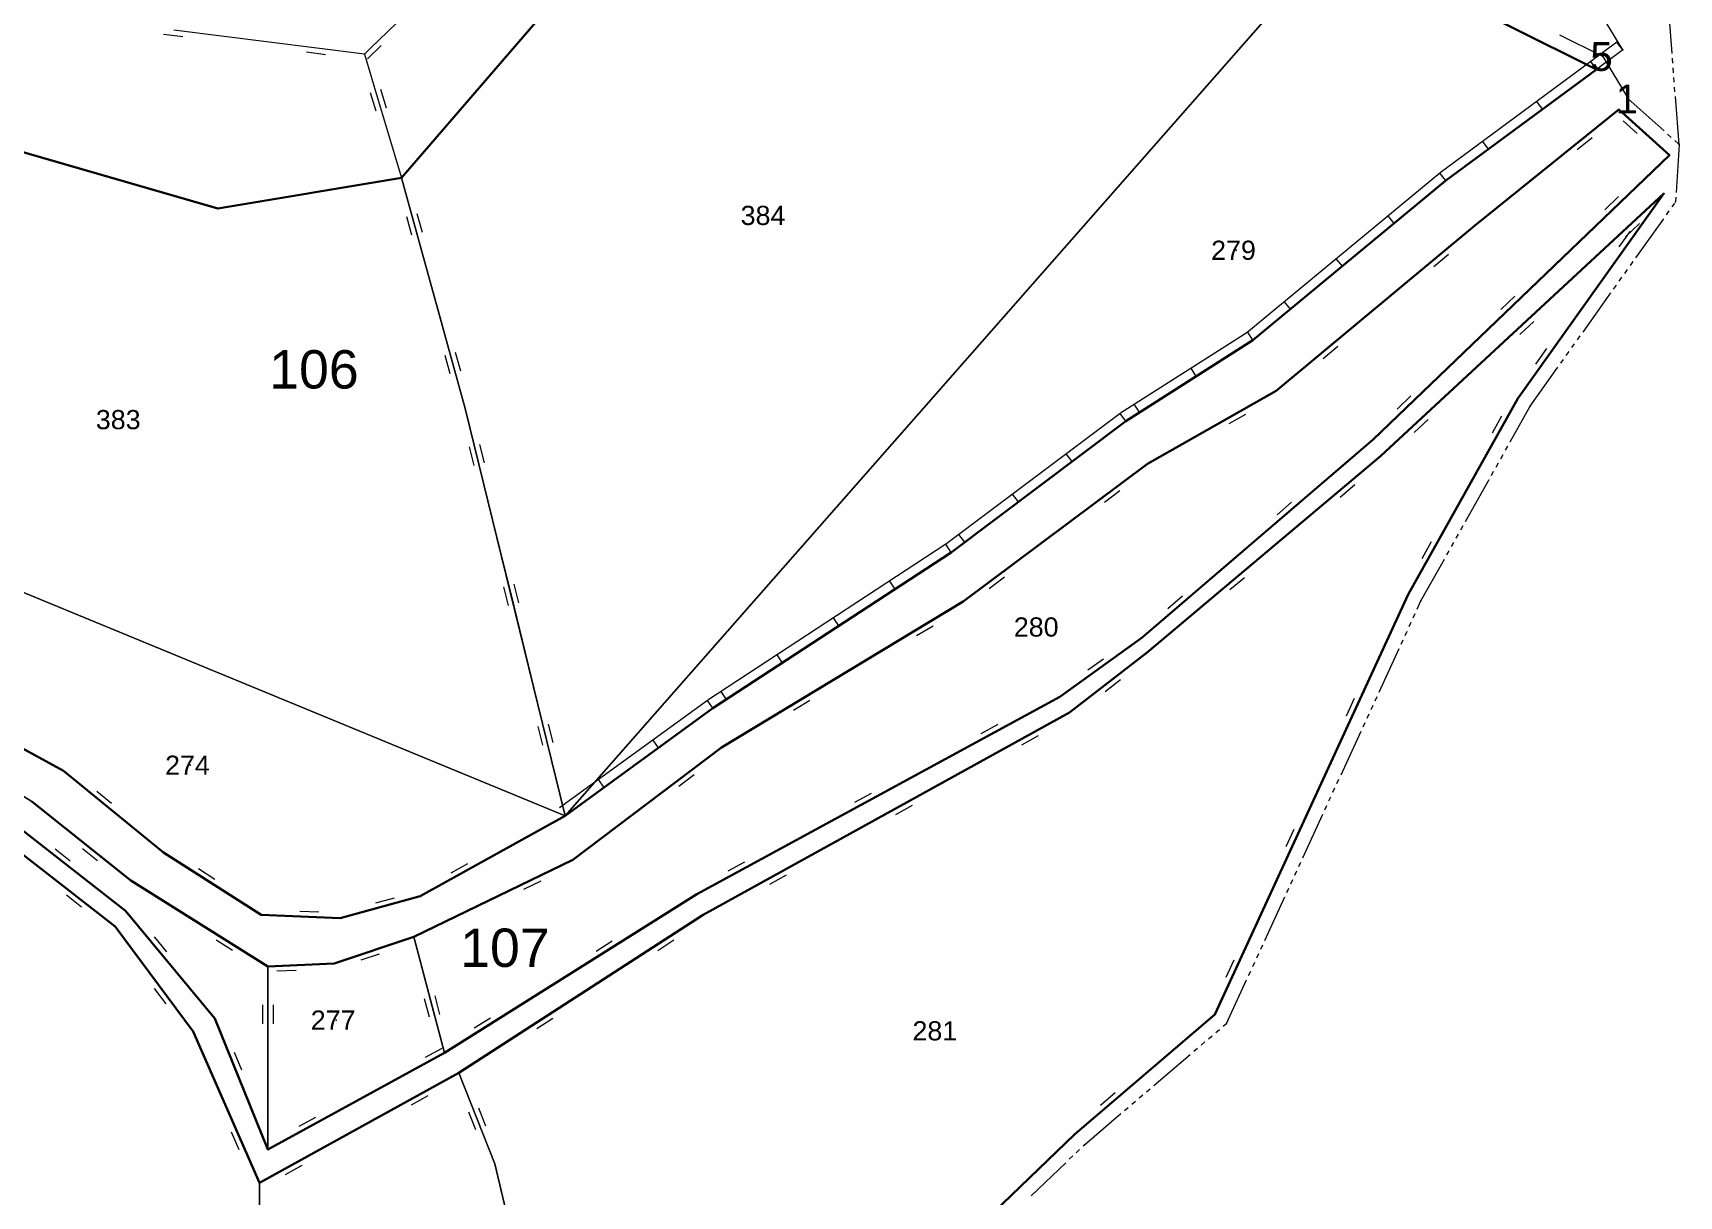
# Model space of a CAD drawing. Header units: millimetres. Extents: x 614452 to 616952, y 4151662 to 4153442.
# Drawn here: x 616042.6 to 616214.1, y 4152636.5 to 4152757.7 of the extents above; entities that cross this region are included whole.
import ezdxf
from ezdxf.xclip import XClip

# ---------------------------------------------------------------- set-up
doc = ezdxf.new("R2010")
doc.units = ezdxf.units.MM
doc.header["$XCLIPFRAME"] = 2
for name, color, linetype, lineweight in [('01_UYGALAN_TARAMA', 26, 'Continuous', 20), ('02_ADA_ALN_YENI', 7, 'Continuous', 30), ('02_ADA_NO_YENI', 18, 'Continuous', 0), ('03_PARSEL_ALN_ESKI', 18, 'Continuous', 0), ('03_PARSEL_ALN_YENI', 171, 'Continuous', 0), ('03_PARSEL_NO_ESKI', 5, 'Continuous', 0), ('06_DETAY_SNR_KROKI', 4, 'Continuous', 0), ('07_SNRTIP_GECERLI', 30, 'Continuous', 0), ('07_SNRTIP_SABIT', 18, 'Continuous', 0), ('NOKTA_DETAY_YENI', 171, 'Continuous', 0), ('NOKTA_PARSEL_ESKI', 6, 'Continuous', 0), ('NOKTA_PARSEL_YENI', 30, 'Continuous', 0)]:
    doc.layers.add(name, color=color, linetype=linetype, lineweight=lineweight)
doc.styles.get("Standard").update_dxf_attribs({"font": 'Arial'})

# ---------------------------------------------------------------- blocks, each defined once
blk = doc.blocks.new('fggg')
at = {"layer": '01_UYGALAN_TARAMA', "color": 252}
for p, q in [((616213.34, 4152755.56, 0.95), (616212.96, 4152760.55, 0.95)), ((616206.15, 4152755.26, 622.53), (616201.67, 4152757.49, 622.53)), ((616206.15, 4152755.26, 622.53), (616208.71, 4152750.97, 622.53)), ((616213.42, 4152754.57, 0.95), (616213.38, 4152755.07, 0.95)), ((616213.5, 4152753.57, 0.95), (616213.46, 4152754.07, 0.95)), ((616213.57, 4152752.57, 0.95), (616213.54, 4152753.07, 0.95)), ((616213.65, 4152751.58, 0.95), (616213.61, 4152752.07, 0.95)), ((616208.79, 4152750.84, 622.53), (616212.51, 4152747.5, 622.53)), ((616214.08, 4152746.09, 0.95), (616213.69, 4152751.08, 0.95)), ((616212.88, 4152747.17, 622.53), (616213.25, 4152746.83, 622.53)), ((616213.63, 4152746.5, 622.53), (616214, 4152746.16, 622.53)), ((616214.08, 4152746.09, 622.53), (616213.78, 4152741.1, 622.53)), ((616213.35, 4152739.59, 0.95), (616213.64, 4152739.99, 0.95)), ((616213.75, 4152740.6, 622.53), (616213.72, 4152740.11, 622.53)), ((616209.58, 4152734.29, 0.95), (616212.48, 4152738.36, 0.95)), ((616212.77, 4152738.77, 0.95), (616213.06, 4152739.18, 0.95)), ((616208.42, 4152732.66, 0.95), (616208.71, 4152733.07, 0.95)), ((616209, 4152733.48, 0.95), (616209.29, 4152733.88, 0.95)), ((616207.26, 4152731.03, 0.95), (616207.55, 4152731.44, 0.95)), ((616207.84, 4152731.85, 0.95), (616208.13, 4152732.25, 0.95)), ((616204.07, 4152726.55, 0.95), (616206.97, 4152730.63, 0.95)), ((616203.49, 4152725.74, 0.95), (616203.78, 4152726.15, 0.95)), ((616202.33, 4152724.11, 0.95), (616202.62, 4152724.52, 0.95)), ((616202.91, 4152724.92, 0.95), (616203.2, 4152725.33, 0.95)), ((616198.56, 4152718.82, 0.95), (616201.46, 4152722.89, 0.95)), ((616201.75, 4152723.29, 0.95), (616202.04, 4152723.7, 0.95)), ((616196.47, 4152715.09, 0.95), (616198.56, 4152718.82, 0.95)), ((616195.5, 4152713.35, 0.95), (616195.74, 4152713.79, 0.95)), ((616195.99, 4152714.22, 0.95), (616196.23, 4152714.66, 0.95)), ((616194.52, 4152711.6, 0.95), (616194.76, 4152712.04, 0.95)), ((616195.01, 4152712.48, 0.95), (616195.25, 4152712.91, 0.95)), ((616191.83, 4152706.81, 0.95), (616194.28, 4152711.17, 0.95)), ((616190.86, 4152705.06, 0.95), (616191.1, 4152705.5, 0.95)), ((616191.34, 4152705.93, 0.95), (616191.59, 4152706.37, 0.95)), ((616189.88, 4152703.32, 0.95), (616190.12, 4152703.75, 0.95)), ((616190.37, 4152704.19, 0.95), (616190.61, 4152704.62, 0.95)), ((616187.19, 4152698.52, 0.95), (616189.63, 4152702.88, 0.95)), ((616186.8, 4152697.66, 0.95), (616187.19, 4152698.52, 0.95)), ((616186.38, 4152696.76, 0.95), (616186.59, 4152697.21, 0.95)), ((616185.55, 4152694.94, 0.95), (616185.75, 4152695.39, 0.95)), ((616185.96, 4152695.85, 0.95), (616186.17, 4152696.3, 0.95)), ((616182.83, 4152689.03, 0.95), (616184.92, 4152693.58, 0.95)), ((616185.13, 4152694.03, 0.95), (616185.34, 4152694.48, 0.95)), ((616182.41, 4152688.13, 0.95), (616182.62, 4152688.58, 0.95)), ((616181.57, 4152686.31, 0.95), (616181.78, 4152686.76, 0.95)), ((616181.99, 4152687.22, 0.95), (616182.2, 4152687.67, 0.95)), ((616178.86, 4152680.4, 0.95), (616180.95, 4152684.95, 0.95)), ((616181.16, 4152685.4, 0.95), (616181.37, 4152685.85, 0.95)), ((616178.44, 4152679.49, 0.95), (616178.65, 4152679.95, 0.95)), ((616177.6, 4152677.68, 0.95), (616177.81, 4152678.13, 0.95)), ((616178.02, 4152678.59, 0.95), (616178.23, 4152679.04, 0.95)), ((616174.89, 4152671.77, 0.95), (616176.98, 4152676.32, 0.95)), ((616177.19, 4152676.77, 0.95), (616177.39, 4152677.22, 0.95)), ((616174.47, 4152670.86, 0.95), (616174.68, 4152671.32, 0.95)), ((616173.63, 4152669.05, 0.95), (616173.84, 4152669.5, 0.95)), ((616174.05, 4152669.96, 0.95), (616174.26, 4152670.41, 0.95)), ((616170.92, 4152663.14, 0.95), (616173.01, 4152667.69, 0.95)), ((616173.21, 4152668.14, 0.95), (616173.42, 4152668.59, 0.95)), ((616170.5, 4152662.23, 0.95), (616170.71, 4152662.69, 0.95)), ((616169.66, 4152660.42, 0.95), (616169.87, 4152660.87, 0.95)), ((616170.08, 4152661.33, 0.95), (616170.29, 4152661.78, 0.95)), ((616166.94, 4152654.51, 0.95), (616169.03, 4152659.05, 0.95)), ((616169.24, 4152659.51, 0.95), (616169.45, 4152659.96, 0.95)), ((616165.81, 4152653.55, 0.95), (616166.19, 4152653.87, 0.95)), ((616166.57, 4152654.2, 0.95), (616166.94, 4152654.51, 0.95)), ((616163.53, 4152651.6, 0.95), (616163.91, 4152651.92, 0.95)), ((616164.29, 4152652.25, 0.95), (616164.67, 4152652.57, 0.95)), ((616165.05, 4152652.9, 0.95), (616165.43, 4152653.22, 0.95)), ((616159.35, 4152648.03, 0.95), (616163.15, 4152651.27, 0.95)), ((616157.83, 4152646.73, 0.95), (616158.21, 4152647.05, 0.95)), ((616158.59, 4152647.38, 0.95), (616158.97, 4152647.7, 0.95)), ((616152.13, 4152641.86, 0.95), (616155.93, 4152645.1, 0.95)), ((616156.31, 4152645.43, 0.95), (616156.69, 4152645.75, 0.95)), ((616157.07, 4152646.08, 0.95), (616157.45, 4152646.4, 0.95)), ((616151.99, 4152641.73, 0.95), (616152.13, 4152641.86, 0.95)), ((616146.6, 4152636.52, 0.95), (616150.19, 4152639.99, 0.95)), ((616150.55, 4152640.34, 0.95), (616150.91, 4152640.69, 0.95)), ((616151.27, 4152641.03, 0.95), (616151.63, 4152641.38, 0.95))]:
    blk.add_line(p, q, dxfattribs=at)
for p in [(616206.15, 4152755.26, 383.78), (616208.79, 4152750.84, 623.7), (616208.79, 4152750.84, 623.7), (616214.08, 4152746.09, 622.48), (616214.08, 4152746.09, 622.53), (616214.08, 4152746.09, 622.48), (616213.72, 4152740.11, 622.48), (616213.72, 4152740.11, 622.48), (616198.56, 4152718.82, 622.66), (616198.56, 4152718.82, 622.66), (616187.19, 4152698.52, 621.24), (616187.19, 4152698.52, 621.24), (616166.94, 4152654.51, 621.04), (616166.94, 4152654.51, 621.04), (616152.13, 4152641.86, 620.93), (616152.13, 4152641.86, 620.93)]:
    blk.add_point(p, dxfattribs=at)
at = {"layer": '02_ADA_ALN_YENI', "color": 252}
blk.add_polyline3d([(616125.99, 4152794.83, 0), (616178.27, 4152767.48, 0), (616205.48, 4152753.92, 0), (616189.79, 4152742.33, 0), (616169.69, 4152725.69, 0), (616156.44, 4152717.27, 0), (616138.25, 4152703.59, 0), (616113.44, 4152687.34, 0), (616098.05, 4152676.15, 0), (616082.93, 4152667.76, 0), (616074.61, 4152665.46, 0), (616066.37, 4152665.81, 0), (616056.19, 4152672.3, 0), (616045.79, 4152680.81, 0), (616031.8, 4152688.47, 0), (616014.53, 4152700.69, 0), (616012.35, 4152702.31, 0), (616001.69, 4152710.22, 0), (615966.82, 4152727.59, 0), (615931.04, 4152781.04, 0), (615998.55, 4152757.72, 0), (616061.85, 4152739.42, 0), (616080.99, 4152742.61, 0), (616125.99, 4152794.83, 0)], close=True, dxfattribs=at)
for points in [[(616042.5, 4152677.63, 0), (616052.81, 4152669.4, 0), (616067.06, 4152660.45, 0), (616073.99, 4152660.74, 0), (616073.99, 4152660.74, 0), (616082.27, 4152663.54, 0), (616098.84, 4152671.56, 0), (616114.33, 4152683.26, 0), (616139.49, 4152698.46, 0), (616158.7, 4152712.83, 0), (616172.12, 4152720.42, 0), (616192.78, 4152737.62, 0), (616207.79, 4152749.73, 0), (616213.07, 4152744.98, 0), (616182.2, 4152715.34, 0), (616158.15, 4152694.71, 0), (616149.57, 4152688.53, 0), (616111.77, 4152667.98, 0), (616085.48, 4152651.43, 0), (616067.08, 4152641.36, 0), (616061.54, 4152655.01, 0), (616052.24, 4152666.23, 0), (616041.42, 4152674.7, 0)], [(616040.47, 4152672.93, 0), (616051.16, 4152664.61, 0), (616059.3, 4152653.67, 0), (616066.19, 4152637.89, 0), (616086.98, 4152649.36, 0), (616112.42, 4152665.81, 0), (616150.56, 4152686.89, 0), (616158.7, 4152693.18, 0), (616182.99, 4152713.61, 0), (616212.5, 4152740.98, 0), (616197.29, 4152719.62, 0), (616185.85, 4152699.2, 0), (616165.72, 4152655.44, 0), (616151.12, 4152642.97, 0), (616118.08, 4152611.1, 0), (616118.08, 4152611.1, 0), (616104.61, 4152590.41, 0), (616092.57, 4152576.85, 0), (616068.62, 4152559.61, 0), (616046.83, 4152531.18, 0), (616033.84, 4152526.84, 0)]]:
    blk.add_polyline3d(points, dxfattribs=at)
at = {"layer": '03_PARSEL_ALN_ESKI', "color": 252}
for p in [(616118.95, 4152738.7), (616167.95, 4152735.07), (616051.78, 4152717.42), (616147.41, 4152695.81), (616058.99, 4152681.41), (616074.17, 4152654.85), (616136.84, 4152653.73)]:
    blk.add_point(p, dxfattribs=at)
at = {"layer": '03_PARSEL_ALN_YENI', "color": 252}
for points in [[(616080.99, 4152742.61, 0), (616125.99, 4152794.83, 0), (616178.27, 4152767.48, 0), (616098.05, 4152676.15, 0), (616087.63, 4152718.59, 0), (616080.99, 4152742.61, 0)], [(616098.05, 4152676.15, 0), (616178.27, 4152767.48, 0), (616205.48, 4152753.92, 0), (616189.79, 4152742.33, 0), (616169.69, 4152725.69, 0), (616156.44, 4152717.27, 0), (616138.25, 4152703.59, 0), (616113.44, 4152687.34, 0), (616098.05, 4152676.15, 0)], [(616098.05, 4152676.15, 0), (616002.35, 4152715.6, 0), (615998.55, 4152757.72, 0), (616061.85, 4152739.42, 0), (616080.99, 4152742.61, 0), (616087.63, 4152718.59, 0), (616098.05, 4152676.15, 0)], [(616172.12, 4152720.42, 0), (616192.78, 4152737.62, 0), (616207.79, 4152749.73, 0), (616213.07, 4152744.98, 0), (616182.2, 4152715.34, 0), (616158.15, 4152694.71, 0), (616149.57, 4152688.53, 0), (616111.77, 4152667.98, 0), (616085.48, 4152651.43, 0), (616082.27, 4152663.54, 0), (616098.84, 4152671.56, 0), (616114.33, 4152683.26, 0), (616139.49, 4152698.46, 0), (616158.7, 4152712.83, 0), (616172.12, 4152720.42, 0)], [(616086.98, 4152649.36, 0), (616112.42, 4152665.81, 0), (616150.56, 4152686.89, 0), (616158.7, 4152693.18, 0), (616182.99, 4152713.61, 0), (616212.5, 4152740.98, 0), (616197.29, 4152719.62, 0), (616185.85, 4152699.2, 0), (616165.72, 4152655.44, 0), (616151.12, 4152642.97, 0), (616118.08, 4152611.1, 0), (616104.61, 4152590.41, 0), (616098.55, 4152606.75, 0), (616090.72, 4152639.88, 0), (616086.98, 4152649.36, 0)], [(616002.35, 4152715.6, 0), (616098.05, 4152676.15, 0), (616082.93, 4152667.76, 0), (616074.61, 4152665.46, 0), (616066.37, 4152665.81, 0), (616056.19, 4152672.3, 0), (616045.79, 4152680.81, 0), (616031.8, 4152688.47, 0), (616014.53, 4152700.69, 0), (616012.35, 4152702.31, 0), (616001.69, 4152710.22, 0), (616002.35, 4152715.6, 0)], [(616005.13, 4152684.8, 0), (616001.65, 4152692.85, 0), (615988.58, 4152712.01, 0), (615997.02, 4152706.11, 0), (616007.06, 4152700.64, 0), (616027.07, 4152687.1, 0), (616042.5, 4152677.63, 0), (616052.81, 4152669.4, 0), (616067.06, 4152660.45, 0), (616067.08, 4152641.36, 0), (616061.54, 4152655.01, 0), (616052.24, 4152666.23, 0), (616041.42, 4152674.7, 0), (616028.9, 4152681.28, 0), (616013.37, 4152673.01, 0), (616006.54, 4152681.54, 0), (616005.13, 4152684.8, 0)], [(616015.49, 4152670.36, 0), (616029.95, 4152678.3, 0), (616040.47, 4152672.93, 0), (616051.16, 4152664.61, 0), (616059.3, 4152653.67, 0), (616066.19, 4152637.89, 0), (616066.06, 4152614.43, 0), (616065.94, 4152591.44, 0), (616068.62, 4152559.61, 0), (616046.83, 4152531.18, 0), (616033.84, 4152526.84, 0), (616027.9, 4152550.68, 0), (616023.31, 4152568.03, 0), (616030.39, 4152592.35, 0), (616042.59, 4152612.4, 0), (616042.13, 4152630.95, 0), (616034.58, 4152646.09, 0), (616021.3, 4152662.64, 0), (616015.49, 4152670.36, 0)], [(616085.48, 4152651.43, 0), (616067.08, 4152641.36, 0), (616067.06, 4152660.45, 0), (616073.99, 4152660.74, 0), (616082.27, 4152663.54, 0), (616085.48, 4152651.43, 0)], [(616090.72, 4152639.88, 0), (616098.55, 4152606.75, 0), (616104.61, 4152590.41, 0), (616092.57, 4152576.85, 0), (616068.62, 4152559.61, 0), (616065.94, 4152591.44, 0), (616066.06, 4152614.43, 0), (616066.19, 4152637.89, 0), (616086.98, 4152649.36, 0), (616090.72, 4152639.88, 0)]]:
    blk.add_polyline3d(points, close=True, dxfattribs=at)
at = {"layer": '06_DETAY_SNR_KROKI', "color": 252}
for p, q in [((616080.99, 4152742.61, 640.89), (616125.99, 4152794.83, 634.68)), ((616178.27, 4152767.48, 627.45), (616205.48, 4152753.92, 624.08)), ((616208.21, 4152755.94, 0.95), (616205.62, 4152760.22, 0.95)), ((616081.36, 4152759.61, 0.95), (616077.76, 4152756.13, 0.95)), ((615998.55, 4152757.72, 631.87), (616061.85, 4152739.42, 629.32)), ((616058.2, 4152757.31, 0.95), (616056.21, 4152757.56, 0.95)), ((616062.23, 4152757.37, 0.95), (616057.27, 4152757.99, 0.95)), ((616072.16, 4152756.13, 0.95), (616062.23, 4152757.37, 0.95)), ((616207.61, 4152756.74, 0.95), (616204.88, 4152754.73, 0.95)), ((616208.21, 4152755.94, 0.95), (616207.61, 4152756.74, 0.95)), ((616073.08, 4152755.45, 0.95), (616071.1, 4152755.7, 0.95)), ((616077.12, 4152755.51, 0.95), (616072.16, 4152756.13, 0.95)), ((616077.76, 4152756.13, 0.95), (616077.12, 4152755.51, 0.95)), ((616077.12, 4152755.51, 0.95), (616078.56, 4152750.72, 0.95)), ((616078.87, 4152756.42, 0.95), (616077.44, 4152755.03, 0.95)), ((616208.21, 4152755.94, 0.95), (616205.48, 4152753.92, 0.95)), ((616204.88, 4152754.73, 0.95), (616189.2, 4152743.14, 0.95)), ((616205.48, 4152753.92, 0.95), (616199.85, 4152749.76, 0.95)), ((616205.48, 4152753.92, 0.95), (616204.88, 4152754.73, 0.95)), ((616077.73, 4152751.52, 0.95), (616078.31, 4152749.6, 0.95)), ((616078.81, 4152751.84, 0.95), (616079.38, 4152749.92, 0.95)), ((616078.56, 4152750.72, 0.95), (616080.99, 4152742.61, 0.95)), ((616199.85, 4152749.76, 0.95), (616194.22, 4152745.6, 0.95)), ((616199.85, 4152749.76, 0.95), (616199.25, 4152750.57, 0.95)), ((616207.79, 4152749.73, 0.95), (616203.9, 4152746.59, 0.95)), ((616209.36, 4152748.32, 0.95), (616207.79, 4152749.73, 0.95)), ((616209.72, 4152747.23, 0.95), (616208.24, 4152748.57, 0.95)), ((616213.07, 4152744.98, 0.95), (616209.36, 4152748.32, 0.95)), ((616194.22, 4152745.6, 0.95), (616193.62, 4152746.41, 0.95)), ((616203.9, 4152746.59, 0.95), (616196.11, 4152740.31, 0.95)), ((616205.03, 4152746.78, 0.95), (616203.47, 4152745.52, 0.95)), ((616194.22, 4152745.6, 0.95), (616189.79, 4152742.33, 0.95)), ((616207.45, 4152739.58, 0.95), (616213.07, 4152744.98, 0.95)), ((616189.15, 4152743.1, 0.95), (616169.05, 4152726.46, 0.95)), ((616189.79, 4152742.33, 0.95), (616189.15, 4152743.1, 0.95)), ((616061.85, 4152739.42, 629.32), (616080.99, 4152742.61, 640.89)), ((616080.99, 4152742.61, 0.95), (616082.32, 4152737.79, 0.95)), ((616189.79, 4152742.33, 0.95), (616184.4, 4152737.87, 0.95)), ((616196.11, 4152740.31, 0.95), (616192.78, 4152737.62, 0.95)), ((616203.85, 4152736.12, 0.95), (616207.45, 4152739.58, 0.95)), ((616206.34, 4152739.29, 0.95), (616207.78, 4152740.68, 0.95)), ((616212.5, 4152740.98, 0.95), (616208.83, 4152737.58, 0.95)), ((616208.89, 4152735.91, 0.95), (616212.5, 4152740.98, 0.95)), ((616081.52, 4152738.6, 0.95), (616082.05, 4152736.67, 0.95)), ((616082.32, 4152737.79, 0.95), (616084.99, 4152728.15, 0.95)), ((616082.6, 4152738.9, 0.95), (616083.13, 4152736.97, 0.95)), ((616184.4, 4152737.87, 0.95), (616179.01, 4152733.4, 0.95)), ((616184.4, 4152737.87, 0.95), (616183.76, 4152738.64, 0.95)), ((616209.95, 4152737.84, 0.95), (616208.48, 4152736.48, 0.95)), ((616192.78, 4152737.62, 0.95), (616188.94, 4152734.42, 0.95)), ((616196.63, 4152729.19, 0.95), (616203.85, 4152736.12, 0.95)), ((616208.83, 4152737.58, 0.95), (616201.5, 4152730.78, 0.95)), ((616205.99, 4152731.84, 0.95), (616208.89, 4152735.91, 0.95)), ((616207.85, 4152735.42, 0.95), (616209.01, 4152737.05, 0.95)), ((616188.94, 4152734.42, 0.95), (616181.25, 4152728.02, 0.95)), ((616190.07, 4152734.63, 0.95), (616188.53, 4152733.35, 0.95)), ((616179.01, 4152733.4, 0.95), (616173.61, 4152728.94, 0.95)), ((616179.01, 4152733.4, 0.95), (616178.37, 4152734.17, 0.95)), ((616201.5, 4152730.78, 0.95), (616197.83, 4152727.38, 0.95)), ((616200.19, 4152723.69, 0.95), (616205.99, 4152731.84, 0.95)), ((616173.61, 4152728.94, 0.95), (616172.98, 4152729.71, 0.95)), ((616193.02, 4152725.73, 0.95), (616196.63, 4152729.19, 0.95)), ((616195.52, 4152728.91, 0.95), (616196.96, 4152730.29, 0.95)), ((616084.99, 4152728.15, 0.95), (616086.32, 4152723.33, 0.95)), ((616173.61, 4152728.94, 0.95), (616169.69, 4152725.69, 0.95)), ((616181.25, 4152728.02, 0.95), (616177.41, 4152724.82, 0.95)), ((616197.83, 4152727.38, 0.95), (616190.5, 4152720.58, 0.95)), ((616198.95, 4152727.64, 0.95), (616197.48, 4152726.28, 0.95)), ((616169.15, 4152726.53, 0.95), (616155.9, 4152718.11, 0.95)), ((616169.69, 4152725.69, 0.95), (616163.78, 4152721.93, 0.95)), ((616169.69, 4152725.69, 0.95), (616169.15, 4152726.53, 0.95)), ((616185.81, 4152718.81, 0.95), (616193.02, 4152725.73, 0.95)), ((616085.51, 4152724.14, 0.95), (616086.04, 4152722.22, 0.95)), ((616086.59, 4152724.44, 0.95), (616087.12, 4152722.52, 0.95)), ((616177.41, 4152724.82, 0.95), (616172.12, 4152720.42, 0.95)), ((616178.54, 4152725.03, 0.95), (616177, 4152723.75, 0.95)), ((616199.15, 4152723.2, 0.95), (616200.31, 4152724.83, 0.95)), ((616086.32, 4152723.33, 0.95), (616087.63, 4152718.59, 0.95)), ((616163.78, 4152721.93, 0.95), (616163.24, 4152722.78, 0.95)), ((616197.29, 4152719.62, 0.95), (616200.19, 4152723.69, 0.95)), ((616163.78, 4152721.93, 0.95), (616157.87, 4152718.18, 0.95)), ((616190.5, 4152720.58, 0.95), (616186.83, 4152717.18, 0.95)), ((616157.87, 4152718.18, 0.95), (616157.33, 4152719.02, 0.95)), ((616172.12, 4152720.42, 0.95), (616167.77, 4152717.96, 0.95)), ((616182.2, 4152715.34, 0.95), (616185.81, 4152718.81, 0.95)), ((616184.7, 4152718.52, 0.95), (616186.14, 4152719.9, 0.95)), ((616195.62, 4152716.65, 0.95), (616197.29, 4152719.62, 0.95)), ((616087.63, 4152718.59, 0.95), (616088.82, 4152713.73, 0.95)), ((616155.84, 4152718.07, 0.95), (616137.65, 4152704.39, 0.95)), ((616156.44, 4152717.27, 0.95), (616150.84, 4152713.06, 0.95)), ((616156.44, 4152717.27, 0.95), (616155.84, 4152718.07, 0.95)), ((616157.87, 4152718.18, 0.95), (616156.44, 4152717.27, 0.95)), ((616167.77, 4152717.96, 0.95), (616159.06, 4152713.04, 0.95)), ((616168.91, 4152717.96, 0.95), (616167.17, 4152716.98, 0.95)), ((616186.83, 4152717.18, 0.95), (616182.99, 4152713.61, 0.95)), ((616187.95, 4152717.45, 0.95), (616186.48, 4152716.09, 0.95)), ((616194.65, 4152716.05, 0.95), (616195.62, 4152717.8, 0.95)), ((616180.92, 4152714.24, 0.95), (616182.2, 4152715.34, 0.95)), ((616193.18, 4152712.29, 0.95), (616195.62, 4152716.65, 0.95)), ((616088.03, 4152714.57, 0.95), (616088.51, 4152712.63, 0.95)), ((616088.82, 4152713.73, 0.95), (616091.2, 4152704.02, 0.95)), ((616089.13, 4152714.84, 0.95), (616089.6, 4152712.9, 0.95)), ((616150.84, 4152713.06, 0.95), (616150.24, 4152713.86, 0.95)), ((616173.33, 4152707.73, 0.95), (616180.92, 4152714.24, 0.95)), ((616150.84, 4152713.06, 0.95), (616145.25, 4152708.85, 0.95)), ((616158.7, 4152712.83, 0.95), (616154.69, 4152709.84, 0.95)), ((616159.06, 4152713.04, 0.95), (616158.7, 4152712.83, 0.95)), ((616182.99, 4152713.61, 0.95), (616179.17, 4152710.4, 0.95)), ((616188.3, 4152703.56, 0.95), (616193.18, 4152712.29, 0.95)), ((616179.17, 4152710.4, 0.95), (616171.51, 4152703.96, 0.95)), ((616180.29, 4152710.61, 0.95), (616178.76, 4152709.32, 0.95)), ((616145.25, 4152708.85, 0.95), (616139.66, 4152704.65, 0.95)), ((616145.25, 4152708.85, 0.95), (616144.65, 4152709.65, 0.95)), ((616154.69, 4152709.84, 0.95), (616146.69, 4152703.85, 0.95)), ((616155.83, 4152709.99, 0.95), (616154.23, 4152708.79, 0.95)), ((616172.21, 4152707.51, 0.95), (616173.72, 4152708.81, 0.95)), ((616169.54, 4152704.48, 0.95), (616173.33, 4152707.73, 0.95)), ((616139.66, 4152704.65, 0.95), (616139.06, 4152705.45, 0.95)), ((616091.2, 4152704.02, 0.95), (616092.4, 4152699.17, 0.95)), ((616137.71, 4152704.43, 0.95), (616112.89, 4152688.17, 0.95)), ((616138.25, 4152703.59, 0.95), (616132.4, 4152699.76, 0.95)), ((616138.25, 4152703.59, 0.95), (616137.71, 4152704.43, 0.95)), ((616139.66, 4152704.65, 0.95), (616138.25, 4152703.59, 0.95)), ((616146.69, 4152703.85, 0.95), (616142.68, 4152700.85, 0.95)), ((616161.95, 4152697.97, 0.95), (616169.54, 4152704.48, 0.95)), ((616171.51, 4152703.96, 0.95), (616167.69, 4152700.74, 0.95)), ((616185.85, 4152699.2, 0.95), (616188.3, 4152703.56, 0.95)), ((616187.32, 4152702.96, 0.95), (616188.29, 4152704.71, 0.95)), ((616091.61, 4152700, 0.95), (616092.09, 4152698.06, 0.95)), ((616092.7, 4152700.27, 0.95), (616093.18, 4152698.33, 0.95)), ((616132.4, 4152699.76, 0.95), (616131.85, 4152700.59, 0.95)), ((616142.68, 4152700.85, 0.95), (616139.49, 4152698.46, 0.95)), ((616143.82, 4152701, 0.95), (616142.22, 4152699.8, 0.95)), ((616167.69, 4152700.74, 0.95), (616160.03, 4152694.3, 0.95)), ((616168.81, 4152700.95, 0.95), (616167.28, 4152699.67, 0.95)), ((616092.4, 4152699.17, 0.95), (616094.78, 4152689.45, 0.95)), ((616132.4, 4152699.76, 0.95), (616126.54, 4152695.92, 0.95)), ((616139.49, 4152698.46, 0.95), (616135.21, 4152695.88, 0.95)), ((616160.82, 4152697.74, 0.95), (616162.34, 4152699.05, 0.95)), ((616184.53, 4152696.32, 0.95), (616185.85, 4152699.2, 0.95)), ((616126.54, 4152695.92, 0.95), (616125.99, 4152696.76, 0.95)), ((616158.15, 4152694.71, 0.95), (616161.95, 4152697.97, 0.95)), ((616126.54, 4152695.92, 0.95), (616120.69, 4152692.08, 0.95)), ((616135.21, 4152695.88, 0.95), (616126.65, 4152690.71, 0.95)), ((616136.36, 4152695.91, 0.95), (616134.65, 4152694.88, 0.95)), ((616180.35, 4152687.23, 0.95), (616184.53, 4152696.32, 0.95)), ((616153.63, 4152691.45, 0.95), (616158.15, 4152694.71, 0.95)), ((616158.7, 4152693.18, 0.95), (616154.75, 4152690.13, 0.95)), ((616160.03, 4152694.3, 0.95), (616158.7, 4152693.18, 0.95)), ((616120.69, 4152692.08, 0.95), (616114.83, 4152688.25, 0.95)), ((616120.69, 4152692.08, 0.95), (616120.14, 4152692.92, 0.95)), ((616149.57, 4152688.53, 0.95), (616153.63, 4152691.45, 0.95)), ((616152.49, 4152691.33, 0.95), (616154.11, 4152692.49, 0.95)), ((616126.65, 4152690.71, 0.95), (616122.37, 4152688.12, 0.95)), ((616154.75, 4152690.13, 0.95), (616150.56, 4152686.89, 0.95)), ((616155.88, 4152690.29, 0.95), (616154.3, 4152689.07, 0.95)), ((616094.78, 4152689.45, 0.95), (616095.97, 4152684.6, 0.95)), ((616112.85, 4152688.15, 0.95), (616097.46, 4152676.95, 0.95)), ((616113.44, 4152687.34, 0.95), (616112.85, 4152688.15, 0.95)), ((616114.83, 4152688.25, 0.95), (616113.44, 4152687.34, 0.95)), ((616114.83, 4152688.25, 0.95), (616114.28, 4152689.09, 0.95)), ((616122.37, 4152688.12, 0.95), (616114.33, 4152683.26, 0.95)), ((616123.52, 4152688.16, 0.95), (616121.81, 4152687.12, 0.95)), ((616142.52, 4152684.7, 0.95), (616149.57, 4152688.53, 0.95)), ((616179.42, 4152686.56, 0.95), (616180.26, 4152688.38, 0.95)), ((616113.44, 4152687.34, 0.95), (616107.78, 4152683.22, 0.95)), ((616150.56, 4152686.89, 0.95), (616146.18, 4152684.47, 0.95)), ((616178.26, 4152682.69, 0.95), (616180.35, 4152687.23, 0.95)), ((616036.18, 4152686.07, 0.95), (616044.96, 4152681.27, 0.95)), ((616095.19, 4152685.44, 0.95), (616095.67, 4152683.49, 0.95)), ((616095.97, 4152684.6, 0.95), (616098.05, 4152676.15, 0.95)), ((616096.28, 4152685.7, 0.95), (616096.76, 4152683.76, 0.95)), ((616146.18, 4152684.47, 0.95), (616137.43, 4152679.64, 0.95)), ((616138.13, 4152682.31, 0.95), (616142.52, 4152684.7, 0.95)), ((616141.37, 4152684.72, 0.95), (616143.13, 4152685.67, 0.95)), ((616147.33, 4152684.46, 0.95), (616145.58, 4152683.5, 0.95)), ((616107.78, 4152683.22, 0.95), (616102.12, 4152679.1, 0.95)), ((616107.78, 4152683.22, 0.95), (616107.19, 4152684.03, 0.95)), ((616114.33, 4152683.26, 0.95), (616110.34, 4152680.24, 0.95)), ((616044.96, 4152681.27, 0.95), (616045.79, 4152680.81, 0.95)), ((616129.34, 4152677.54, 0.95), (616138.13, 4152682.31, 0.95)), ((616174.08, 4152673.61, 0.95), (616178.26, 4152682.69, 0.95)), ((616045.79, 4152680.81, 0.95), (616049.66, 4152677.64, 0.95)), ((616102.12, 4152679.1, 0.95), (616101.53, 4152679.91, 0.95)), ((616110.34, 4152680.24, 0.95), (616102.36, 4152674.22, 0.95)), ((616111.47, 4152680.4, 0.95), (616109.88, 4152679.19, 0.95)), ((616137.43, 4152679.64, 0.95), (616133.05, 4152677.22, 0.95)), ((616048.91, 4152672.52, 0.95), (616042.5, 4152677.63, 0.95)), ((616049.24, 4152678.71, 0.95), (616050.79, 4152677.45, 0.95)), ((616049.66, 4152677.64, 0.95), (616056.19, 4152672.3, 0.95)), ((616102.12, 4152679.1, 0.95), (616098.05, 4152676.15, 0.95)), ((616128.2, 4152677.55, 0.95), (616129.95, 4152678.51, 0.95)), ((616096.05, 4152675.04, 0.95), (616098.05, 4152676.15, 0.95)), ((616133.05, 4152677.22, 0.95), (616124.3, 4152672.38, 0.95)), ((616124.95, 4152675.15, 0.95), (616129.34, 4152677.54, 0.95)), ((616134.2, 4152677.21, 0.95), (616132.45, 4152676.24, 0.95)), ((616041.42, 4152674.7, 0.95), (616045.36, 4152671.62, 0.95)), ((616087.3, 4152670.18, 0.95), (616096.05, 4152675.04, 0.95)), ((616102.36, 4152674.22, 0.95), (616098.84, 4152671.56, 0.95)), ((616116.16, 4152670.37, 0.95), (616124.95, 4152675.15, 0.95)), ((616173.15, 4152672.93, 0.95), (616173.99, 4152674.75, 0.95)), ((616047.21, 4152667.68, 0.95), (616040.47, 4152672.93, 0.95)), ((616044.92, 4152672.68, 0.95), (616046.49, 4152671.44, 0.95)), ((616049.34, 4152671.45, 0.95), (616047.77, 4152672.7, 0.95)), ((616052.81, 4152669.4, 0.95), (616048.91, 4152672.52, 0.95)), ((616171.99, 4152669.07, 0.95), (616174.08, 4152673.61, 0.95)), ((616045.36, 4152671.62, 0.95), (616052.24, 4152666.23, 0.95)), ((616056.19, 4152672.3, 0.95), (616060.4, 4152669.61, 0.95)), ((616086.15, 4152670.19, 0.95), (616087.9, 4152671.16, 0.95)), ((616098.84, 4152671.56, 0.95), (616094.34, 4152669.38, 0.95)), ((616115.02, 4152670.39, 0.95), (616116.77, 4152671.34, 0.95)), ((616124.3, 4152672.38, 0.95), (616119.92, 4152669.96, 0.95)), ((616054.36, 4152668.43, 0.95), (616052.81, 4152669.4, 0.95)), ((616059.86, 4152670.63, 0.95), (616061.55, 4152669.55, 0.95)), ((616060.4, 4152669.61, 0.95), (616066.37, 4152665.81, 0.95)), ((616082.93, 4152667.76, 0.95), (616087.3, 4152670.18, 0.95)), ((616094.34, 4152669.38, 0.95), (616085.34, 4152665.03, 0.95)), ((616095.49, 4152669.31, 0.95), (616093.69, 4152668.44, 0.95)), ((616111.77, 4152667.98, 0.95), (616116.16, 4152670.37, 0.95)), ((616119.92, 4152669.96, 0.95), (616112.42, 4152665.81, 0.95)), ((616121.07, 4152669.95, 0.95), (616119.32, 4152668.99, 0.95)), ((616167.81, 4152659.98, 0.95), (616171.99, 4152669.07, 0.95)), ((616047.65, 4152666.62, 0.95), (616046.08, 4152667.85, 0.95)), ((616051.16, 4152664.61, 0.95), (616047.21, 4152667.68, 0.95)), ((616062.83, 4152663.11, 0.95), (616054.36, 4152668.43, 0.95)), ((616078.32, 4152667.07, 0.95), (616080.25, 4152667.6, 0.95)), ((616079.43, 4152666.79, 0.95), (616082.93, 4152667.76, 0.95)), ((616102.4, 4152662.08, 0.95), (616110.86, 4152667.41, 0.95)), ((616110.86, 4152667.41, 0.95), (616111.77, 4152667.98, 0.95)), ((616052.24, 4152666.23, 0.95), (616055.43, 4152662.38, 0.95)), ((616066.37, 4152665.81, 0.95), (616071.36, 4152665.6, 0.95)), ((616070.39, 4152666.2, 0.95), (616072.39, 4152666.12, 0.95)), ((616074.61, 4152665.46, 0.95), (616079.43, 4152666.79, 0.95)), ((616112.42, 4152665.81, 0.95), (616108.22, 4152663.1, 0.95)), ((616056.31, 4152657.68, 0.95), (616051.16, 4152664.61, 0.95)), ((616071.36, 4152665.6, 0.95), (616074.61, 4152665.46, 0.95)), ((616085.34, 4152665.03, 0.95), (616082.27, 4152663.54, 0.95)), ((616055.22, 4152663.51, 0.95), (616056.5, 4152661.97, 0.95)), ((616055.43, 4152662.38, 0.95), (616061.54, 4152655.01, 0.95)), ((616063.38, 4152662.1, 0.95), (616061.68, 4152663.17, 0.95)), ((616067.06, 4152660.45, 0.95), (616062.83, 4152663.11, 0.95)), ((616082.27, 4152663.54, 0.95), (616077.53, 4152661.94, 0.95)), ((616084.2, 4152656.26, 0.95), (616082.27, 4152663.54, 0.95)), ((616108.22, 4152663.1, 0.95), (616099.82, 4152657.67, 0.95)), ((616101.26, 4152662.03, 0.95), (616102.95, 4152663.09, 0.95)), ((616109.36, 4152663.17, 0.95), (616107.69, 4152662.08, 0.95)), ((616068.99, 4152660.53, 0.95), (616067.06, 4152660.45, 0.95)), ((616073.99, 4152660.74, 0.95), (616068.99, 4152660.53, 0.95)), ((616077.53, 4152661.94, 0.95), (616073.99, 4152660.74, 0.95)), ((616078.66, 4152661.72, 0.95), (616076.77, 4152661.08, 0.95)), ((616098.17, 4152659.42, 0.95), (616102.4, 4152662.08, 0.95)), ((616166.88, 4152659.31, 0.95), (616167.72, 4152661.12, 0.95)), ((616067.06, 4152660.45, 0.95), (616067.07, 4152655.45, 0.95)), ((616070.02, 4152660.01, 0.95), (616068.02, 4152659.93, 0.95)), ((616089.71, 4152654.09, 0.95), (616098.17, 4152659.42, 0.95)), ((616165.72, 4152655.44, 0.95), (616167.81, 4152659.98, 0.95)), ((616056.46, 4152656.54, 0.95), (616055.26, 4152658.15, 0.95)), ((616059.3, 4152653.67, 0.95), (616056.31, 4152657.68, 0.95)), ((616083.91, 4152655.15, 0.95), (616083.4, 4152657.08, 0.95)), ((616085, 4152655.44, 0.95), (616084.49, 4152657.37, 0.95)), ((616099.82, 4152657.67, 0.95), (616095.62, 4152654.95, 0.95)), ((616066.5, 4152656.45, 0.95), (616066.51, 4152654.45, 0.95)), ((616067.07, 4152655.45, 0.95), (616067.08, 4152645.45, 0.95)), ((616067.63, 4152656.45, 0.95), (616067.63, 4152654.45, 0.95)), ((616085.48, 4152651.43, 0.95), (616084.2, 4152656.26, 0.95)), ((616162.52, 4152652.71, 0.95), (616165.72, 4152655.44, 0.95)), ((616060.19, 4152651.64, 0.95), (616059.3, 4152653.67, 0.95)), ((616061.54, 4152655.01, 0.95), (616063.42, 4152650.38, 0.95)), ((616085.48, 4152651.43, 0.95), (616089.71, 4152654.09, 0.95)), ((616095.62, 4152654.95, 0.95), (616087.23, 4152649.52, 0.95)), ((616088.56, 4152654.03, 0.95), (616090.26, 4152655.1, 0.95)), ((616096.77, 4152655.02, 0.95), (616095.09, 4152653.94, 0.95)), ((616083.48, 4152650.98, 0.95), (616085.24, 4152651.94, 0.95)), ((616154.92, 4152646.21, 0.95), (616162.52, 4152652.71, 0.95)), ((616064.19, 4152642.47, 0.95), (616060.19, 4152651.64, 0.95)), ((616063.42, 4152650.38, 0.95), (616067.08, 4152641.36, 0.95)), ((616063.57, 4152651.52, 0.95), (616064.32, 4152649.66, 0.95)), ((616080.24, 4152648.56, 0.95), (616084.63, 4152650.96, 0.95)), ((616084.63, 4152650.96, 0.95), (616085.48, 4152651.43, 0.95)), ((616071.47, 4152643.76, 0.95), (616080.24, 4152648.56, 0.95)), ((616086.98, 4152649.36, 0.95), (616082.61, 4152646.95, 0.95)), ((616087.23, 4152649.52, 0.95), (616086.98, 4152649.36, 0.95)), ((616088.89, 4152644.54, 0.95), (616086.98, 4152649.36, 0.95)), ((616082.61, 4152646.95, 0.95), (616073.85, 4152642.12, 0.95)), ((616083.75, 4152646.94, 0.95), (616082, 4152645.97, 0.95)), ((616153.8, 4152645.99, 0.95), (616155.32, 4152647.29, 0.95)), ((616067.08, 4152645.45, 0.95), (616067.08, 4152641.36, 0.95)), ((616088.73, 4152643.4, 0.95), (616088, 4152645.26, 0.95)), ((616089.78, 4152643.81, 0.95), (616089.04, 4152645.67, 0.95)), ((616151.12, 4152642.97, 0.95), (616154.92, 4152646.21, 0.95)), ((616067.08, 4152641.36, 0.95), (616071.47, 4152643.76, 0.95)), ((616070.32, 4152643.78, 0.95), (616072.08, 4152644.74, 0.95)), ((616090.72, 4152639.88, 0.95), (616088.89, 4152644.54, 0.95)), ((616064.07, 4152641.33, 0.95), (616063.27, 4152643.17, 0.95)), ((616066.19, 4152637.89, 0.95), (616064.19, 4152642.47, 0.95)), ((616073.85, 4152642.12, 0.95), (616069.47, 4152639.7, 0.95)), ((616143.27, 4152635.4, 0.95), (616150.47, 4152642.34, 0.95)), ((616150.47, 4152642.34, 0.95), (616151.12, 4152642.97, 0.95)), ((616091.65, 4152635.95, 0.95), (616090.72, 4152639.88, 0.95)), ((616069.47, 4152639.7, 0.95), (616066.19, 4152637.89, 0.95)), ((616070.62, 4152639.69, 0.95), (616068.87, 4152638.73, 0.95)), ((616066.19, 4152637.89, 0.95), (616066.16, 4152632.89, 0.95))]:
    blk.add_line(p, q, dxfattribs=at)
for p in [(616077.12, 4152755.51, 645.17), (616077.12, 4152755.51, 645.17), (616077.12, 4152755.51, 645.17), (616208.21, 4152755.94, 624.08), (616208.21, 4152755.94, 624.08), (616205.48, 4152753.92, 624.15), (616205.48, 4152753.92, 624.08), (616207.79, 4152749.73, 623.7), (616207.79, 4152749.73, 623.7), (616213.07, 4152744.98, 622.53), (616213.07, 4152744.98, 622.53), (616080.99, 4152742.61, 640.89), (616080.99, 4152742.61, 640.89), (616189.79, 4152742.33, 624.15), (616189.79, 4152742.33, 624.15), (616212.5, 4152740.98, 622.48), (616212.5, 4152740.98, 622.48), (616192.78, 4152737.62, 623.75), (616192.78, 4152737.62, 623.75), (616169.69, 4152725.69, 624.54), (616169.69, 4152725.69, 624.54), (616172.12, 4152720.42, 624.18), (616172.12, 4152720.42, 624.18), (616197.29, 4152719.62, 622.66), (616197.29, 4152719.62, 622.66), (616087.63, 4152718.59, 635.92), (616087.63, 4152718.59, 635.92), (616156.44, 4152717.27, 624.89), (616156.44, 4152717.27, 624.89), (616182.2, 4152715.34, 622.52), (616182.2, 4152715.34, 622.52), (616158.7, 4152712.83, 624.62), (616158.7, 4152712.83, 624.62), (616182.99, 4152713.61, 621.85), (616182.99, 4152713.61, 621.85), (616138.25, 4152703.59, 625.36), (616138.25, 4152703.59, 625.36), (616139.49, 4152698.46, 624.9), (616139.49, 4152698.46, 624.9), (616185.85, 4152699.2, 621.24), (616185.85, 4152699.2, 621.24), (616158.15, 4152694.71, 621.9), (616158.15, 4152694.71, 621.9), (616158.7, 4152693.18, 621.23), (616158.7, 4152693.18, 621.23), (616149.57, 4152688.53, 621.64), (616149.57, 4152688.53, 621.64), (616113.44, 4152687.34, 626.55), (616113.44, 4152687.34, 626.55), (616150.56, 4152686.89, 621.27), (616150.56, 4152686.89, 621.27), (616114.33, 4152683.26, 626.34), (616114.33, 4152683.26, 626.34), (616045.79, 4152680.81, 625.1), (616045.79, 4152680.81, 625.1), (616098.05, 4152676.15, 627.03), (616098.05, 4152676.15, 627.03), (616098.05, 4152676.15, 627.03), (616056.19, 4152672.3, 625.09), (616056.19, 4152672.3, 625.09), (616098.84, 4152671.56, 626.47), (616098.84, 4152671.56, 626.47), (616052.81, 4152669.4, 624.88), (616052.81, 4152669.4, 624.88), (616082.93, 4152667.76, 626.86), (616082.93, 4152667.76, 626.86), (616111.77, 4152667.98, 621.87), (616111.77, 4152667.98, 621.87), (616052.24, 4152666.23, 621.97), (616052.24, 4152666.23, 621.97), (616066.37, 4152665.81, 625.89), (616066.37, 4152665.81, 625.89), (616112.42, 4152665.81, 621.11), (616112.42, 4152665.81, 621.11), (616051.16, 4152664.61, 621.4), (616051.16, 4152664.61, 621.4), (616074.61, 4152665.46, 626.6), (616074.61, 4152665.46, 626.6), (616082.27, 4152663.54, 626.86), (616082.27, 4152663.54, 626.86), (616082.27, 4152663.54, 626.86), (616073.99, 4152660.74, 626.37), (616073.99, 4152660.74, 626.37), (616067.06, 4152660.45, 625.77), (616067.06, 4152660.45, 625.77), (616067.06, 4152660.45, 625.77), (616165.72, 4152655.44, 621.04), (616165.72, 4152655.44, 621.04), (616059.3, 4152653.67, 621.14), (616059.3, 4152653.67, 621.14), (616061.54, 4152655.01, 621.48), (616061.54, 4152655.01, 621.48), (616085.48, 4152651.43, 621.62), (616085.48, 4152651.43, 621.62), (616085.48, 4152651.43, 621.62), (616086.98, 4152649.36, 620.82), (616086.98, 4152649.36, 620.82), (616086.98, 4152649.36, 620.82), (616151.12, 4152642.97, 620.93), (616151.12, 4152642.97, 620.93), (616067.08, 4152641.36, 621.66), (616067.08, 4152641.36, 621.66), (616067.08, 4152641.36, 621.66), (616090.72, 4152639.88, 620.9), (616090.72, 4152639.88, 620.9), (616066.19, 4152637.89, 620.94), (616066.19, 4152637.89, 620.94), (616066.19, 4152637.89, 620.94)]:
    blk.add_point(p, dxfattribs=at)
at = {"layer": '07_SNRTIP_GECERLI', "color": 252}
for points in [[(616080.99, 4152742.61, 640.89), (616125.99, 4152794.83, 0)], [(616178.27, 4152767.48, 0), (616098.05, 4152676.15, 627.03)], [(616205.48, 4152753.92, 0), (616178.27, 4152767.48, 0)], [(616080.99, 4152742.61, 640.89), (616061.85, 4152739.42, 0), (615998.55, 4152757.72, 0)], [(616002.35, 4152715.6, 0), (616098.05, 4152676.15, 627.03)]]:
    blk.add_polyline3d(points, dxfattribs=at)
at = {"layer": '07_SNRTIP_SABIT', "color": 252}
for points in [[(616098.05, 4152676.15, 627.03), (616113.44, 4152687.34, 626.55), (616138.25, 4152703.59, 625.36), (616156.44, 4152717.27, 624.89), (616169.69, 4152725.69, 624.54), (616189.79, 4152742.33, 624.15), (616205.48, 4152753.92, 624.15)], [(616207.79, 4152749.73, 623.7), (616192.78, 4152737.62, 623.75), (616172.12, 4152720.42, 624.18), (616158.7, 4152712.83, 624.62), (616139.49, 4152698.46, 624.9), (616114.33, 4152683.26, 626.34), (616098.84, 4152671.56, 626.47), (616082.27, 4152663.54, 626.86)], [(616207.79, 4152749.73, 623.7), (616213.07, 4152744.98, 622.53)], [(616085.48, 4152651.43, 621.62), (616111.77, 4152667.98, 621.87), (616149.57, 4152688.53, 621.64), (616158.15, 4152694.71, 621.9), (616182.2, 4152715.34, 622.52), (616213.07, 4152744.98, 622.53)], [(616098.05, 4152676.15, 627.03), (616087.63, 4152718.59, 635.92), (616080.99, 4152742.61, 640.89)], [(616212.5, 4152740.98, 622.48), (616182.99, 4152713.61, 621.85), (616158.7, 4152693.18, 621.23), (616150.56, 4152686.89, 621.27), (616112.42, 4152665.81, 621.11), (616086.98, 4152649.36, 620.82)], [(616104.61, 4152590.41, 620.33), (616118.08, 4152611.1, 620.59), (616151.12, 4152642.97, 620.93), (616165.72, 4152655.44, 621.04), (616185.85, 4152699.2, 621.24), (616197.29, 4152719.62, 622.66), (616212.5, 4152740.98, 622.48)], [(616067.06, 4152660.45, 625.77), (616052.81, 4152669.4, 624.88), (616042.5, 4152677.63, 624.74), (616027.07, 4152687.1, 625.45), (616007.06, 4152700.64, 625.64), (615997.02, 4152706.11, 624.41), (615988.58, 4152712.01, 623.37)], [(616012.35, 4152702.31, 0), (616014.53, 4152700.69, 625.75), (616031.8, 4152688.47, 625.4), (616045.79, 4152680.81, 625.1), (616056.19, 4152672.3, 625.09), (616066.37, 4152665.81, 625.89)], [(616028.9, 4152681.28, 0), (616041.42, 4152674.7, 622.14), (616052.24, 4152666.23, 621.97), (616061.54, 4152655.01, 621.48), (616067.08, 4152641.36, 621.66)], [(616066.19, 4152637.89, 620.94), (616059.3, 4152653.67, 621.14), (616051.16, 4152664.61, 621.4), (616040.47, 4152672.93, 621.53), (616029.95, 4152678.3, 0)], [(616066.37, 4152665.81, 625.89), (616074.61, 4152665.46, 626.6), (616082.93, 4152667.76, 626.86), (616098.05, 4152676.15, 627.03)], [(616067.06, 4152660.45, 625.77), (616073.99, 4152660.74, 626.37), (616082.27, 4152663.54, 626.86)], [(616082.27, 4152663.54, 626.86), (616085.48, 4152651.43, 621.62)], [(616067.08, 4152641.36, 621.66), (616067.06, 4152660.45, 625.77)], [(616085.48, 4152651.43, 621.62), (616067.08, 4152641.36, 621.66)], [(616086.98, 4152649.36, 620.82), (616066.19, 4152637.89, 620.94)], [(616086.98, 4152649.36, 620.82), (616090.72, 4152639.88, 620.9), (616098.55, 4152606.75, 620.47), (616104.61, 4152590.41, 620.33)], [(616066.19, 4152637.89, 620.94), (616066.06, 4152614.43, 620.25), (616065.94, 4152591.44, 620.01), (616068.62, 4152559.61, 620.49)]]:
    blk.add_polyline3d(points, dxfattribs=at)
at = {"layer": 'NOKTA_DETAY_YENI', "color": 252}
for p in [(616077.12, 4152755.51, 645.17), (616208.21, 4152755.94, 624.08)]:
    blk.add_point(p, dxfattribs=at)
at = {"layer": 'NOKTA_PARSEL_ESKI', "color": 252}
blk.add_point((616061.85, 4152739.42), dxfattribs=at)
at = {"layer": 'NOKTA_PARSEL_YENI', "color": 252}
for p in [(616205.48, 4152753.92), (616207.79, 4152749.73, 623.7), (616213.07, 4152744.98, 622.53), (616080.99, 4152742.61, 640.89), (616189.79, 4152742.33, 624.15), (616212.5, 4152740.98, 622.48), (616192.78, 4152737.62, 623.75), (616169.69, 4152725.69, 624.54), (616172.12, 4152720.42, 624.18), (616197.29, 4152719.62, 622.66), (616087.63, 4152718.59, 635.92), (616156.44, 4152717.27, 624.89), (616182.2, 4152715.34, 622.52), (616158.7, 4152712.83, 624.62), (616182.99, 4152713.61, 621.85), (616138.25, 4152703.59, 625.36), (616139.49, 4152698.46, 624.9), (616185.85, 4152699.2, 621.24), (616158.15, 4152694.71, 621.9), (616158.7, 4152693.18, 621.23), (616149.57, 4152688.53, 621.64), (616113.44, 4152687.34, 626.55), (616150.56, 4152686.89, 621.27), (616114.33, 4152683.26, 626.34), (616045.79, 4152680.81, 625.1), (616098.05, 4152676.15, 627.03), (616056.19, 4152672.3, 625.09), (616098.84, 4152671.56, 626.47), (616052.81, 4152669.4, 624.88), (616082.93, 4152667.76, 626.86), (616111.77, 4152667.98, 621.87), (616052.24, 4152666.23, 621.97), (616066.37, 4152665.81, 625.89), (616112.42, 4152665.81, 621.11), (616051.16, 4152664.61, 621.4), (616074.61, 4152665.46, 626.6), (616082.27, 4152663.54, 626.86), (616073.99, 4152660.74, 626.37), (616067.06, 4152660.45, 625.77), (616165.72, 4152655.44, 621.04), (616059.3, 4152653.67, 621.14), (616061.54, 4152655.01, 621.48), (616085.48, 4152651.43, 621.62), (616086.98, 4152649.36, 620.82), (616151.12, 4152642.97, 620.93), (616067.08, 4152641.36, 621.66), (616090.72, 4152639.88, 620.9), (616066.19, 4152637.89, 620.94)]:
    blk.add_point(p, dxfattribs=at)
at = {"color": 252}
for s, p in [('5', (616204.83, 4152753.76)), ('1', (616207.48, 4152749.34, 623.7))]:
    blk.add_text(s, height=3, dxfattribs=at).set_placement(p)
at = {"layer": '02_ADA_NO_YENI', "color": 252}
for s, p in [('106', (616067.21, 4152720.66)), ('107', (616087.1, 4152660.39))]:
    blk.add_text(s, height=4, dxfattribs=at).set_placement(p)
at = {"layer": '03_PARSEL_NO_ESKI', "color": 252}
for s, p in [('384', (616116.32, 4152737.7)), ('279', (616165.33, 4152734.07)), ('383', (616049.15, 4152716.42)), ('280', (616144.78, 4152694.81)), ('274', (616056.36, 4152680.41)), ('277', (616071.54, 4152653.85)), ('281', (616134.22, 4152652.73))]:
    blk.add_text(s, height=2, dxfattribs=at).set_placement(p)

msp = doc.modelspace()

# ---------------------------------------------------------------- block references
ref = msp.add_blockref('fggg', (0, 0))
XClip(ref).set_block_clipping_path([(615240.7433106549, 4153442.5), (615240.7433106545, 4152542.5), (614452.5, 4152542.5), (614452.5, 4151662.5), (616764.340303037, 4151662.5), (616764.340303037, 4152542.5), (616327.5, 4152542.5), (616327.5, 4153442.5)])

doc.saveas('drawing.dxf')
